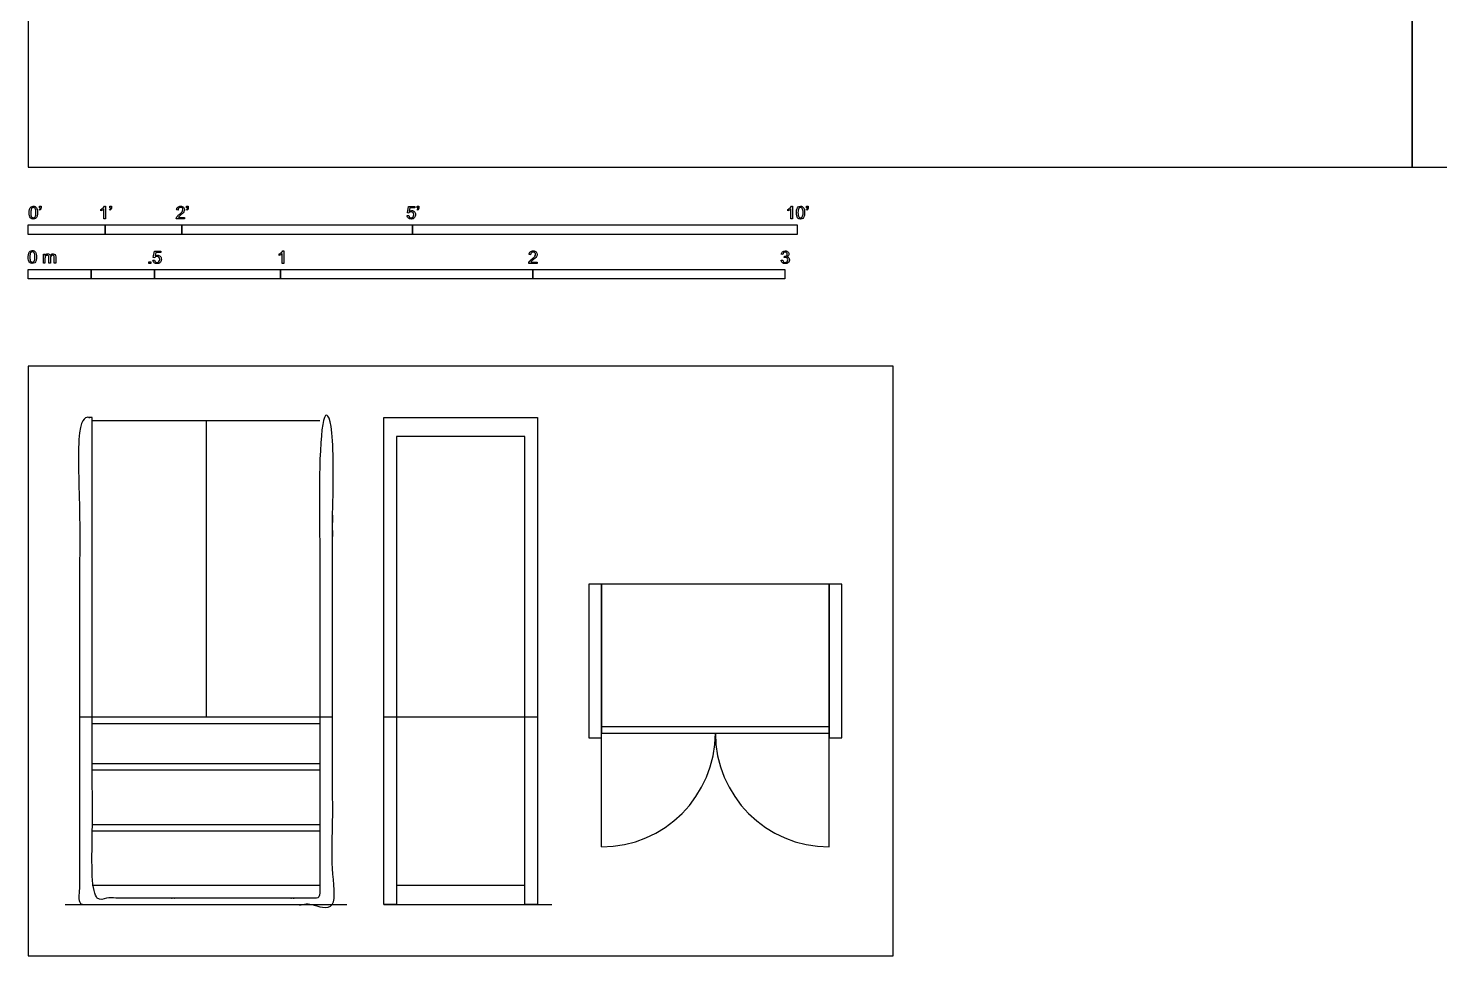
# Model space of a CAD drawing. Header units: millimetres. Extents: x 1 to 18.2, y 0.8 to 11.2.
# Drawn here: x 7.19 to 12.79, y 1.43 to 5.1 of the extents above; entities that cross this region are included whole.
import ezdxf

# ---------------------------------------------------------------- set-up
doc = ezdxf.new("R2010")
doc.units = ezdxf.units.MM
for name, color, linetype, true_color in [('AG-DETAIL-DIAGRAM', 7, 'Continuous', 0xccff66), ('AG-DETAILS', 7, 'Continuous', 0x66ffff), ('AG-DIAGRAM', 7, 'Continuous', 0xfecc66), ('AG-FURNITURE', 7, 'Continuous', 0x66ccff), ('N-SYMB', 7, 'Continuous', 0x800040), ('X-VPRT', 6, 'Continuous', 0xff00ff)]:
    doc.layers.add(name, color=color, linetype=linetype, true_color=true_color)

msp = doc.modelspace()

# ---------------------------------------------------------------- linework, layer by layer
at = {"layer": 'AG-DETAIL-DIAGRAM'}
for points in [[(9.4668, 1.8602), (9.4668, 2.3111)], [(10.3685, 1.8602), (10.3685, 2.3111)]]:
    msp.add_lwpolyline(points, dxfattribs=at)
for centre, start, end in [((9.4668, 2.3111), 270, 0), ((10.3685, 2.3111), 180, 270)]:
    msp.add_arc(centre, 0.4509, start, end, dxfattribs=at)
at = {"layer": 'AG-DETAILS'}
for p, q in [((8.6032, 2.3746), (9.2128, 2.3746)), ((9.4668, 2.3365), (10.3685, 2.3365))]:
    msp.add_line(p, q, dxfattribs=at)
for points in [[(7.3967, 2.3746), (7.4475, 2.3746)], [(8.3492, 2.3746), (8.4, 2.3746)]]:
    msp.add_lwpolyline(points, dxfattribs=at)
at = {"layer": 'AG-DIAGRAM'}
for points in [[(7.3395, 1.6316), (8.4571, 1.6316)], [(8.6032, 1.6316), (9.2699, 1.6316)]]:
    msp.add_lwpolyline(points, dxfattribs=at)
at = {"layer": 'AG-FURNITURE'}
for p, q in [((7.4475, 3.5493), (8.3492, 3.5493)), ((7.4475, 2.3746), (8.3492, 2.3746)), ((7.4475, 2.3492), (8.3492, 2.3492)), ((7.4475, 2.1904), (8.3492, 2.1904)), ((7.4475, 2.165), (8.3492, 2.165)), ((7.4475, 1.9491), (8.3492, 1.9491)), ((7.4475, 1.9237), (8.3492, 1.9237)), ((7.4475, 1.7078), (8.3492, 1.7078)), ((8.654, 1.7078), (9.162, 1.7078))]:
    msp.add_line(p, q, dxfattribs=at)
msp.add_lwpolyline([(7.8983, 3.5493), (7.8983, 2.3746)], dxfattribs=at)
for points in [[(8.6032, 3.562), (9.2128, 3.562), (9.2128, 1.6316), (9.162, 1.6316), (9.162, 3.4858), (8.654, 3.4858), (8.654, 1.6316), (8.6032, 1.6316)], [(9.4668, 2.292), (9.4668, 2.9016), (9.416, 2.9016), (9.416, 2.292)], [(9.4668, 2.3111), (10.3685, 2.3111), (10.3685, 2.9016), (9.4668, 2.9016)], [(10.3685, 2.9016), (10.3685, 2.292), (10.4193, 2.292), (10.4193, 2.9016)]]:
    msp.add_lwpolyline(points, close=True, dxfattribs=at)
msp.add_rational_spline([(7.4475, 3.562), (7.4475, 2.2285), (7.4475, 1.6697), (7.4475, 1.657), (7.4602, 1.657), (7.8983, 1.657), (8.3365, 1.657), (8.3492, 1.657), (8.3492, 1.6697), (8.3492, 2.2285), (8.3492, 3.562), (8.3746, 3.562), (8.4, 3.562), (8.4, 2.2095), (8.4, 1.6316), (7.8983, 1.6316), (7.3967, 1.6316), (7.3967, 2.2095), (7.3967, 3.562), (7.4221, 3.562), (7.4475, 3.562)], [1, 1, 1, 0.707106781187, 1, 1, 1, 0.707106781187, 1, 1, 1, 1, 1, 1, 1, 1, 1, 1, 1, 1, 1], degree=2, knots=[4.625, 4.625, 4.625, 5.73736, 5.73736, 5.802809, 5.802809, 7.292216, 7.292216, 7.357666, 7.357666, 8.470026, 8.470026, 8.636692, 8.636692, 9.928359, 9.928359, 11.803359, 11.803359, 13.095026, 13.095026, 13.261692, 13.261692, 13.261692], dxfattribs=at)
at = {"layer": 'N-SYMB'}
for points in [[(7.2386, 4.3827), (7.2371, 4.3851)], [(7.2377, 4.392), (7.2377, 4.3992), (7.2443, 4.3992), (7.2443, 4.3935)], [(7.2407, 4.392), (7.2377, 4.392)], [(7.4811, 4.3803), (7.4811, 4.3863)], [(7.4995, 4.3486), (7.4935, 4.3486), (7.4935, 4.3878)], [(7.4956, 4.3989), (7.4995, 4.3989), (7.4995, 4.3486)], [(7.5176, 4.3827), (7.5161, 4.3851)], [(7.5167, 4.392), (7.5167, 4.3992), (7.5233, 4.3992), (7.5233, 4.3935)], [(7.5197, 4.392), (7.5167, 4.392)], [(7.7877, 4.3836), (7.7814, 4.3842)], [(7.8224, 4.3827), (7.8209, 4.3851)], [(7.8215, 4.392), (7.8215, 4.3992), (7.8281, 4.3992), (7.8281, 4.3935)], [(7.8245, 4.392), (7.8215, 4.392)], [(8.7024, 4.3715), (8.6967, 4.3721), (8.7015, 4.398), (8.7265, 4.398), (8.7265, 4.392), (8.7063, 4.392), (8.7036, 4.3785)], [(8.7368, 4.3827), (8.7353, 4.3851)], [(8.7359, 4.392), (8.7359, 4.3992), (8.7425, 4.3992), (8.7425, 4.3935)], [(8.7389, 4.392), (8.7359, 4.392)], [(10.2047, 4.3803), (10.2047, 4.3863)], [(10.2231, 4.3486), (10.2171, 4.3486), (10.2171, 4.3878)], [(10.2192, 4.3989), (10.2231, 4.3989), (10.2231, 4.3486)], [(10.28, 4.3827), (10.2785, 4.3851)], [(10.2791, 4.392), (10.2791, 4.3992), (10.2858, 4.3992), (10.2858, 4.3935)], [(10.2824, 4.392), (10.2791, 4.392)], [(7.8133, 4.3544), (7.8133, 4.3486), (7.7805, 4.3486)], [(7.7889, 4.3544), (7.8133, 4.3544)], [(8.6955, 4.3616), (8.7021, 4.3622)], [(7.2537, 4.1728), (7.2537, 4.209), (7.2591, 4.209), (7.2591, 4.2038)], [(7.3028, 4.1975), (7.3028, 4.1728), (7.2968, 4.1728), (7.2968, 4.1954)], [(7.695, 4.1946), (7.689, 4.1952), (7.6938, 4.2211), (7.7188, 4.2211), (7.7188, 4.2151), (7.6989, 4.2151), (7.6962, 4.2015)], [(8.1881, 4.2033), (8.1881, 4.2094)], [(8.2064, 4.1717), (8.2004, 4.1717), (8.2004, 4.2109)], [(8.2025, 4.222), (8.2064, 4.222), (8.2064, 4.1717)], [(9.1854, 4.2067), (9.179, 4.2073)], [(10.1854, 4.2079), (10.179, 4.2088)], [(10.1908, 4.1952), (10.1914, 4.2006)], [(7.2597, 4.1915), (7.2597, 4.1728), (7.2537, 4.1728)], [(7.2814, 4.1939), (7.2814, 4.1728), (7.2751, 4.1728), (7.2751, 4.1963)], [(7.6881, 4.1847), (7.6944, 4.1853)], [(9.211, 4.1774), (9.211, 4.1717), (9.1781, 4.1717)], [(9.1866, 4.1774), (9.211, 4.1774)], [(10.1784, 4.1847), (10.1847, 4.1856)]]:
    msp.add_lwpolyline(points, dxfattribs=at)
for points in [[(7.1935, 4.2873), (7.1935, 4.3254), (7.4983, 4.3254), (7.4983, 4.2873)], [(7.4983, 4.2873), (7.4983, 4.3254), (7.8031, 4.3254), (7.8031, 4.2873)], [(7.8031, 4.2873), (7.8031, 4.3254), (8.7175, 4.3254), (8.7175, 4.2873)], [(8.7175, 4.2873), (8.7175, 4.3254), (10.2415, 4.3254), (10.2415, 4.2873)], [(7.1935, 4.1104), (7.1935, 4.1485), (7.4435, 4.1485), (7.4435, 4.1104)], [(7.4435, 4.1104), (7.4435, 4.1485), (7.6935, 4.1485), (7.6935, 4.1104)], [(7.6721, 4.1717), (7.6721, 4.1786), (7.679, 4.1786), (7.679, 4.1717)], [(7.6935, 4.1104), (7.6935, 4.1485), (8.1935, 4.1485), (8.1935, 4.1104)], [(8.1935, 4.1104), (8.1935, 4.1485), (9.1935, 4.1485), (9.1935, 4.1104)], [(9.1935, 4.1104), (9.1935, 4.1485), (10.1935, 4.1485), (10.1935, 4.1104)]]:
    msp.add_lwpolyline(points, close=True, dxfattribs=at)
for points in [[(7.1973, 4.3733), (7.1973, 4.3791), (7.1979, 4.3839), (7.1991, 4.3875)], [(7.2024, 4.3529), (7.1991, 4.3571), (7.1973, 4.3637), (7.1973, 4.3733)], [(7.1991, 4.3875), (7.2003, 4.3911), (7.2021, 4.3938), (7.2045, 4.3959)], [(7.207, 4.3902), (7.2048, 4.3872), (7.2036, 4.3815), (7.2036, 4.3733)], [(7.2036, 4.3733), (7.2036, 4.3649), (7.2045, 4.3595), (7.2067, 4.3568)], [(7.2045, 4.3959), (7.207, 4.3977), (7.21, 4.3989), (7.2136, 4.3989)], [(7.2136, 4.3938), (7.2109, 4.3938), (7.2085, 4.3926), (7.207, 4.3902)], [(7.2136, 4.3989), (7.2163, 4.3989), (7.2187, 4.3983), (7.2208, 4.3971)], [(7.2208, 4.3896), (7.219, 4.3923), (7.2166, 4.3938), (7.2136, 4.3938)], [(7.2208, 4.3971), (7.2229, 4.3962), (7.2244, 4.3944), (7.2259, 4.3926)], [(7.2238, 4.3733), (7.2238, 4.3815), (7.2226, 4.3869), (7.2208, 4.3896)], [(7.2208, 4.3568), (7.2226, 4.3595), (7.2238, 4.3649), (7.2238, 4.3733)], [(7.2259, 4.3926), (7.2271, 4.3905), (7.228, 4.3881), (7.2289, 4.3851)], [(7.2301, 4.3733), (7.2301, 4.3673), (7.2295, 4.3625), (7.2283, 4.3589)], [(7.2289, 4.3851), (7.2295, 4.3821), (7.2301, 4.3782), (7.2301, 4.3733)], [(7.2371, 4.3851), (7.2383, 4.3857), (7.2392, 4.3863), (7.2398, 4.3875)], [(7.2431, 4.3869), (7.2422, 4.3851), (7.2407, 4.3836), (7.2386, 4.3827)], [(7.2398, 4.3875), (7.2404, 4.3887), (7.2407, 4.3902), (7.2407, 4.392)], [(7.2443, 4.3935), (7.2443, 4.3905), (7.244, 4.3881), (7.2431, 4.3869)], [(7.4811, 4.3863), (7.4844, 4.3878), (7.4874, 4.3899), (7.4902, 4.392)], [(7.4874, 4.3836), (7.485, 4.3821), (7.4829, 4.3809), (7.4811, 4.3803)], [(7.4935, 4.3878), (7.492, 4.3863), (7.4899, 4.3848), (7.4874, 4.3836)], [(7.4902, 4.392), (7.4926, 4.3944), (7.4944, 4.3965), (7.4956, 4.3989)], [(7.5161, 4.3851), (7.5173, 4.3857), (7.5182, 4.3863), (7.5188, 4.3875)], [(7.5221, 4.3869), (7.5212, 4.3851), (7.5197, 4.3836), (7.5176, 4.3827)], [(7.5188, 4.3875), (7.5194, 4.3887), (7.5197, 4.3902), (7.5197, 4.392)], [(7.5233, 4.3935), (7.5233, 4.3905), (7.523, 4.3881), (7.5221, 4.3869)], [(7.7814, 4.3842), (7.782, 4.389), (7.7835, 4.3926), (7.7865, 4.395)], [(7.785, 4.3595), (7.7871, 4.3616), (7.7895, 4.364), (7.7931, 4.367)], [(7.7865, 4.395), (7.7892, 4.3974), (7.7931, 4.3989), (7.7977, 4.3989)], [(7.7904, 4.3911), (7.7886, 4.3893), (7.7877, 4.3869), (7.7877, 4.3836)], [(7.7977, 4.3938), (7.7947, 4.3938), (7.7922, 4.3929), (7.7904, 4.3911)], [(7.7931, 4.367), (7.7986, 4.3715), (7.8022, 4.3751), (7.8043, 4.3775)], [(7.7977, 4.3989), (7.8025, 4.3989), (7.8064, 4.3974), (7.8091, 4.3947)], [(7.8046, 4.3911), (7.8028, 4.3929), (7.8004, 4.3938), (7.7977, 4.3938)], [(7.8082, 4.3727), (7.8061, 4.3706), (7.8031, 4.3679), (7.7986, 4.364)], [(7.8043, 4.3775), (7.8061, 4.3803), (7.807, 4.3827), (7.807, 4.3851)], [(7.807, 4.3851), (7.807, 4.3875), (7.8061, 4.3896), (7.8046, 4.3911)], [(7.8121, 4.3791), (7.8112, 4.3769), (7.81, 4.3751), (7.8082, 4.3727)], [(7.8091, 4.3947), (7.8121, 4.392), (7.8133, 4.3887), (7.8133, 4.3848)], [(7.8133, 4.3848), (7.8133, 4.383), (7.813, 4.3809), (7.8121, 4.3791)], [(7.8209, 4.3851), (7.8221, 4.3857), (7.823, 4.3863), (7.8236, 4.3875)], [(7.8269, 4.3869), (7.826, 4.3851), (7.8245, 4.3836), (7.8224, 4.3827)], [(7.8236, 4.3875), (7.8242, 4.3887), (7.8245, 4.3902), (7.8245, 4.392)], [(7.8281, 4.3935), (7.8281, 4.3905), (7.8278, 4.3881), (7.8269, 4.3869)], [(8.706, 4.3748), (8.7045, 4.3739), (8.7033, 4.3727), (8.7024, 4.3715)], [(8.7036, 4.3785), (8.7066, 4.3806), (8.71, 4.3818), (8.7133, 4.3818)], [(8.7115, 4.3763), (8.7097, 4.3763), (8.7078, 4.3757), (8.706, 4.3748)], [(8.7193, 4.3733), (8.7172, 4.3751), (8.7148, 4.3763), (8.7115, 4.3763)], [(8.7133, 4.3818), (8.7175, 4.3818), (8.7211, 4.3803), (8.7241, 4.3772)], [(8.7223, 4.3649), (8.7223, 4.3685), (8.7211, 4.3712), (8.7193, 4.3733)], [(8.7241, 4.3772), (8.7271, 4.3742), (8.7286, 4.3703), (8.7286, 4.3655)], [(8.7286, 4.3655), (8.7286, 4.361), (8.7274, 4.3571), (8.7247, 4.3538)], [(8.7353, 4.3851), (8.7365, 4.3857), (8.7374, 4.3863), (8.738, 4.3875)], [(8.7413, 4.3869), (8.7404, 4.3851), (8.7389, 4.3836), (8.7368, 4.3827)], [(8.738, 4.3875), (8.7386, 4.3887), (8.7389, 4.3902), (8.7389, 4.392)], [(8.7425, 4.3935), (8.7425, 4.3905), (8.7422, 4.3881), (8.7413, 4.3869)], [(10.2047, 4.3863), (10.2081, 4.3878), (10.2111, 4.3899), (10.2138, 4.392)], [(10.2111, 4.3836), (10.2087, 4.3821), (10.2065, 4.3809), (10.2047, 4.3803)], [(10.2171, 4.3878), (10.2156, 4.3863), (10.2135, 4.3848), (10.2111, 4.3836)], [(10.2138, 4.392), (10.2162, 4.3944), (10.218, 4.3965), (10.2192, 4.3989)], [(10.2388, 4.3733), (10.2388, 4.3791), (10.2394, 4.3839), (10.2406, 4.3875)], [(10.2439, 4.3529), (10.2406, 4.3571), (10.2388, 4.3637), (10.2388, 4.3733)], [(10.2406, 4.3875), (10.2421, 4.3911), (10.2439, 4.3938), (10.2463, 4.3959)], [(10.2484, 4.3902), (10.2463, 4.3872), (10.2451, 4.3815), (10.2451, 4.3733)], [(10.2451, 4.3733), (10.2451, 4.3649), (10.2463, 4.3595), (10.2481, 4.3568)], [(10.2463, 4.3959), (10.2484, 4.3977), (10.2517, 4.3989), (10.2553, 4.3989)], [(10.255, 4.3938), (10.2523, 4.3938), (10.2502, 4.3926), (10.2484, 4.3902)], [(10.2623, 4.3896), (10.2605, 4.3923), (10.2581, 4.3938), (10.255, 4.3938)], [(10.2553, 4.3989), (10.2581, 4.3989), (10.2602, 4.3983), (10.2623, 4.3971)], [(10.2623, 4.3971), (10.2644, 4.3962), (10.2659, 4.3944), (10.2674, 4.3926)], [(10.2653, 4.3733), (10.2653, 4.3815), (10.2644, 4.3869), (10.2623, 4.3896)], [(10.2623, 4.3568), (10.2644, 4.3595), (10.2653, 4.3649), (10.2653, 4.3733)], [(10.2674, 4.3926), (10.2686, 4.3905), (10.2698, 4.3881), (10.2704, 4.3851)], [(10.2716, 4.3733), (10.2716, 4.3673), (10.271, 4.3625), (10.2698, 4.3589)], [(10.2704, 4.3851), (10.2713, 4.3821), (10.2716, 4.3782), (10.2716, 4.3733)], [(10.2785, 4.3851), (10.2797, 4.3857), (10.2806, 4.3863), (10.2812, 4.3875)], [(10.2846, 4.3869), (10.2837, 4.3851), (10.2821, 4.3836), (10.28, 4.3827)], [(10.2812, 4.3875), (10.2818, 4.3887), (10.2824, 4.3902), (10.2824, 4.392)], [(10.2858, 4.3935), (10.2858, 4.3905), (10.2855, 4.3881), (10.2846, 4.3869)], [(7.2136, 4.348), (7.2088, 4.348), (7.2051, 4.3492), (7.2024, 4.3529)], [(7.2067, 4.3568), (7.2085, 4.3541), (7.2109, 4.3525), (7.2136, 4.3525)], [(7.2136, 4.3525), (7.2166, 4.3525), (7.219, 4.3541), (7.2208, 4.3568)], [(7.2229, 4.3504), (7.2205, 4.3486), (7.2175, 4.348), (7.2136, 4.348)], [(7.2283, 4.3589), (7.2271, 4.3553), (7.2253, 4.3525), (7.2229, 4.3504)], [(7.7805, 4.3486), (7.7802, 4.3498), (7.7805, 4.3513), (7.7811, 4.3529)], [(7.7811, 4.3529), (7.782, 4.355), (7.7832, 4.3574), (7.785, 4.3595)], [(7.7916, 4.3577), (7.7904, 4.3568), (7.7895, 4.3556), (7.7889, 4.3544)], [(7.7986, 4.364), (7.795, 4.361), (7.7925, 4.3589), (7.7916, 4.3577)], [(8.7006, 4.3513), (8.6976, 4.3541), (8.6961, 4.3574), (8.6955, 4.3616)], [(8.7118, 4.348), (8.7069, 4.348), (8.7033, 4.3489), (8.7006, 4.3513)], [(8.7021, 4.3622), (8.7024, 4.3589), (8.7036, 4.3568), (8.7054, 4.355)], [(8.7054, 4.355), (8.7069, 4.3535), (8.7091, 4.3525), (8.7118, 4.3525)], [(8.7118, 4.3525), (8.7145, 4.3525), (8.7172, 4.3538), (8.7193, 4.3562)], [(8.7247, 4.3538), (8.7217, 4.3495), (8.7172, 4.348), (8.7118, 4.348)], [(8.7193, 4.3562), (8.7211, 4.3583), (8.7223, 4.3613), (8.7223, 4.3649)], [(10.2553, 4.348), (10.2505, 4.348), (10.2466, 4.3492), (10.2439, 4.3529)], [(10.2481, 4.3568), (10.2499, 4.3541), (10.2523, 4.3525), (10.2553, 4.3525)], [(10.2553, 4.3525), (10.2581, 4.3525), (10.2605, 4.3541), (10.2623, 4.3568)], [(10.2644, 4.3504), (10.262, 4.3486), (10.259, 4.348), (10.2553, 4.348)], [(10.2698, 4.3589), (10.2686, 4.3553), (10.2668, 4.3525), (10.2644, 4.3504)], [(7.1935, 4.1975), (7.1935, 4.2032), (7.1941, 4.2081), (7.1953, 4.2117)], [(7.1986, 4.177), (7.1953, 4.1812), (7.1935, 4.1879), (7.1935, 4.1975)], [(7.1953, 4.2117), (7.1965, 4.2153), (7.1983, 4.218), (7.2007, 4.2201)], [(7.2031, 4.2144), (7.201, 4.2114), (7.1998, 4.2056), (7.1998, 4.1975)], [(7.1998, 4.1975), (7.1998, 4.1891), (7.2007, 4.1837), (7.2028, 4.1809)], [(7.2007, 4.2201), (7.2031, 4.2219), (7.2061, 4.2231), (7.2097, 4.2231)], [(7.2097, 4.218), (7.207, 4.218), (7.2046, 4.2168), (7.2031, 4.2144)], [(7.2097, 4.2231), (7.2125, 4.2231), (7.2149, 4.2225), (7.217, 4.2213)], [(7.217, 4.2138), (7.2152, 4.2165), (7.2128, 4.218), (7.2097, 4.218)], [(7.217, 4.2213), (7.2191, 4.2204), (7.2206, 4.2186), (7.2221, 4.2168)], [(7.22, 4.1975), (7.22, 4.2056), (7.2188, 4.2111), (7.217, 4.2138)], [(7.217, 4.1809), (7.2188, 4.1837), (7.22, 4.1891), (7.22, 4.1975)], [(7.2221, 4.2168), (7.2233, 4.2147), (7.2242, 4.2123), (7.2251, 4.2093)], [(7.2263, 4.1975), (7.2263, 4.1915), (7.2257, 4.1867), (7.2245, 4.1831)], [(7.2251, 4.2093), (7.2257, 4.2062), (7.2263, 4.2023), (7.2263, 4.1975)], [(7.2591, 4.2038), (7.2604, 4.2056), (7.2619, 4.2071), (7.2637, 4.2081)], [(7.2607, 4.199), (7.2601, 4.1972), (7.2597, 4.1948), (7.2597, 4.1915)], [(7.264, 4.2029), (7.2625, 4.202), (7.2616, 4.2008), (7.2607, 4.199)], [(7.2637, 4.2081), (7.2655, 4.2093), (7.2676, 4.2099), (7.27, 4.2099)], [(7.2688, 4.2044), (7.267, 4.2044), (7.2655, 4.2041), (7.264, 4.2029)], [(7.2736, 4.2023), (7.2727, 4.2038), (7.2709, 4.2044), (7.2688, 4.2044)], [(7.27, 4.2099), (7.2727, 4.2099), (7.2751, 4.2093), (7.2766, 4.2081)], [(7.2751, 4.1963), (7.2751, 4.199), (7.2748, 4.2011), (7.2736, 4.2023)], [(7.2766, 4.2081), (7.2784, 4.2068), (7.2796, 4.2053), (7.2802, 4.2035)], [(7.2802, 4.2035), (7.2832, 4.2077), (7.2869, 4.2099), (7.2917, 4.2099)], [(7.2838, 4.202), (7.282, 4.2002), (7.2814, 4.1975), (7.2814, 4.1939)], [(7.2902, 4.2044), (7.2878, 4.2044), (7.2857, 4.2035), (7.2838, 4.202)], [(7.2938, 4.2035), (7.2929, 4.2041), (7.2917, 4.2044), (7.2902, 4.2044)], [(7.2917, 4.2099), (7.2953, 4.2099), (7.298, 4.2087), (7.2998, 4.2068)], [(7.2962, 4.2008), (7.2956, 4.202), (7.295, 4.2029), (7.2938, 4.2035)], [(7.2968, 4.1954), (7.2968, 4.1981), (7.2965, 4.1996), (7.2962, 4.2008)], [(7.2998, 4.2068), (7.3019, 4.2047), (7.3028, 4.2017), (7.3028, 4.1975)], [(7.6986, 4.1979), (7.6971, 4.197), (7.6959, 4.1958), (7.695, 4.1946)], [(7.6962, 4.2015), (7.6992, 4.2036), (7.7022, 4.2048), (7.7055, 4.2048)], [(7.704, 4.1994), (7.7019, 4.1994), (7.7001, 4.1988), (7.6986, 4.1979)], [(7.7119, 4.1964), (7.7097, 4.1982), (7.707, 4.1994), (7.704, 4.1994)], [(7.7055, 4.2048), (7.7101, 4.2048), (7.7137, 4.2033), (7.7167, 4.2003)], [(7.7167, 4.2003), (7.7197, 4.1973), (7.7212, 4.1934), (7.7212, 4.1886)], [(8.1881, 4.2094), (8.1914, 4.2109), (8.1944, 4.213), (8.1971, 4.2151)], [(8.1944, 4.2067), (8.192, 4.2051), (8.1899, 4.2039), (8.1881, 4.2033)], [(8.2004, 4.2109), (8.1989, 4.2094), (8.1968, 4.2079), (8.1944, 4.2067)], [(8.1971, 4.2151), (8.1995, 4.2175), (8.2013, 4.2196), (8.2025, 4.222)], [(9.179, 4.2073), (9.1796, 4.2121), (9.1811, 4.2157), (9.1841, 4.2181)], [(9.1841, 4.2181), (9.1869, 4.2205), (9.1908, 4.222), (9.1953, 4.222)], [(9.1881, 4.2142), (9.1863, 4.2124), (9.1854, 4.21), (9.1854, 4.2067)], [(9.1953, 4.2169), (9.1923, 4.2169), (9.1899, 4.216), (9.1881, 4.2142)], [(9.1908, 4.1901), (9.1962, 4.1946), (9.1998, 4.1982), (9.2019, 4.2006)], [(9.1953, 4.222), (9.2001, 4.222), (9.204, 4.2205), (9.2067, 4.2178)], [(9.2022, 4.2142), (9.2004, 4.216), (9.198, 4.2169), (9.1953, 4.2169)], [(9.2019, 4.2006), (9.2037, 4.2033), (9.2046, 4.2058), (9.2046, 4.2082)], [(9.2046, 4.2082), (9.2046, 4.2106), (9.2037, 4.2127), (9.2022, 4.2142)], [(9.2097, 4.2021), (9.2088, 4.2), (9.2076, 4.1982), (9.2058, 4.1958)], [(9.2067, 4.2178), (9.2097, 4.2151), (9.211, 4.2118), (9.211, 4.2079)], [(9.211, 4.2079), (9.211, 4.2061), (9.2107, 4.2039), (9.2097, 4.2021)], [(10.179, 4.2088), (10.1799, 4.213), (10.1814, 4.2163), (10.1841, 4.2184)], [(10.1841, 4.2184), (10.1869, 4.2208), (10.1902, 4.222), (10.1941, 4.222)], [(10.1884, 4.2145), (10.1869, 4.213), (10.1857, 4.2109), (10.1854, 4.2079)], [(10.1944, 4.2169), (10.192, 4.2169), (10.1899, 4.216), (10.1884, 4.2145)], [(10.1914, 4.2006), (10.1917, 4.2006), (10.192, 4.2006), (10.1923, 4.2006)], [(10.1923, 4.2006), (10.195, 4.2006), (10.1974, 4.2012), (10.1995, 4.2027)], [(10.1941, 4.222), (10.1968, 4.222), (10.1995, 4.2214), (10.2016, 4.2202)], [(10.2001, 4.2145), (10.1986, 4.216), (10.1968, 4.2169), (10.1944, 4.2169)], [(10.1995, 4.2027), (10.2016, 4.2039), (10.2025, 4.2061), (10.2025, 4.2091)], [(10.2025, 4.2091), (10.2025, 4.2112), (10.2016, 4.213), (10.2001, 4.2145)], [(10.2016, 4.2202), (10.204, 4.219), (10.2058, 4.2172), (10.207, 4.2154)], [(10.207, 4.203), (10.2058, 4.2012), (10.2043, 4.1997), (10.2019, 4.1988)], [(10.2019, 4.1988), (10.2049, 4.1979), (10.2073, 4.1967), (10.2088, 4.1943)], [(10.207, 4.2154), (10.2082, 4.2133), (10.2088, 4.2112), (10.2088, 4.2088)], [(10.2088, 4.2088), (10.2088, 4.2067), (10.2082, 4.2048), (10.207, 4.203)], [(7.2097, 4.1722), (7.2049, 4.1722), (7.2013, 4.1734), (7.1986, 4.177)], [(7.2028, 4.1809), (7.2046, 4.1782), (7.207, 4.1767), (7.2097, 4.1767)], [(7.2097, 4.1767), (7.2128, 4.1767), (7.2152, 4.1782), (7.217, 4.1809)], [(7.2191, 4.1746), (7.2167, 4.1728), (7.2137, 4.1722), (7.2097, 4.1722)], [(7.2245, 4.1831), (7.2233, 4.1794), (7.2215, 4.1767), (7.2191, 4.1746)], [(7.6929, 4.1744), (7.6902, 4.1771), (7.6884, 4.1805), (7.6881, 4.1847)], [(7.704, 4.1711), (7.6995, 4.1711), (7.6959, 4.172), (7.6929, 4.1744)], [(7.6944, 4.1853), (7.695, 4.182), (7.6959, 4.1798), (7.6977, 4.178)], [(7.6977, 4.178), (7.6995, 4.1765), (7.7016, 4.1756), (7.704, 4.1756)], [(7.704, 4.1756), (7.707, 4.1756), (7.7094, 4.1768), (7.7116, 4.1792)], [(7.7173, 4.1768), (7.714, 4.1726), (7.7097, 4.1711), (7.704, 4.1711)], [(7.7116, 4.1792), (7.7137, 4.1814), (7.7146, 4.1844), (7.7146, 4.188)], [(7.7146, 4.188), (7.7146, 4.1916), (7.7137, 4.1943), (7.7119, 4.1964)], [(7.7212, 4.1886), (7.7212, 4.1841), (7.72, 4.1801), (7.7173, 4.1768)], [(9.1781, 4.1717), (9.1778, 4.1729), (9.1781, 4.1744), (9.1787, 4.1759)], [(9.1787, 4.1759), (9.1796, 4.178), (9.1808, 4.1805), (9.1826, 4.1826)], [(9.1826, 4.1826), (9.1847, 4.1847), (9.1872, 4.1871), (9.1908, 4.1901)], [(9.1893, 4.1808), (9.1881, 4.1798), (9.1872, 4.1786), (9.1866, 4.1774)], [(9.1962, 4.1871), (9.1926, 4.1841), (9.1902, 4.182), (9.1893, 4.1808)], [(9.2058, 4.1958), (9.2037, 4.1937), (9.2007, 4.191), (9.1962, 4.1871)], [(10.1835, 4.1747), (10.1805, 4.1771), (10.179, 4.1808), (10.1784, 4.1847)], [(10.1944, 4.1711), (10.1902, 4.1711), (10.1863, 4.172), (10.1835, 4.1747)], [(10.1847, 4.1856), (10.1854, 4.1823), (10.1866, 4.1795), (10.1884, 4.178)], [(10.1884, 4.178), (10.1899, 4.1765), (10.192, 4.1756), (10.1944, 4.1756)], [(10.195, 4.1961), (10.1938, 4.1961), (10.1923, 4.1958), (10.1908, 4.1952)], [(10.1944, 4.1756), (10.1974, 4.1756), (10.1998, 4.1768), (10.2019, 4.1786)], [(10.2064, 4.1753), (10.2034, 4.1723), (10.1992, 4.1711), (10.1944, 4.1711)], [(10.2019, 4.1931), (10.2001, 4.1949), (10.1977, 4.1961), (10.195, 4.1961)], [(10.2049, 4.1862), (10.2049, 4.1892), (10.2037, 4.1913), (10.2019, 4.1931)], [(10.2019, 4.1786), (10.2037, 4.1808), (10.2049, 4.1832), (10.2049, 4.1862)], [(10.2113, 4.1865), (10.2113, 4.182), (10.2097, 4.1783), (10.2064, 4.1753)], [(10.2088, 4.1943), (10.2104, 4.1922), (10.2113, 4.1895), (10.2113, 4.1865)]]:
    msp.add_open_spline(points, degree=3, dxfattribs=at)
at = {"layer": 'X-VPRT'}
for points in [[(7.1935, 8.2116), (7.1935, 4.554), (12.6799, 4.554), (12.6799, 8.2116)], [(12.6799, 8.2116), (12.6799, 4.554), (18.1663, 4.554), (18.1663, 8.2116)], [(7.1935, 3.7652), (7.1935, 1.4284), (10.6225, 1.4284), (10.6225, 3.7652)]]:
    msp.add_lwpolyline(points, close=True, dxfattribs=at)

doc.saveas('drawing.dxf')
